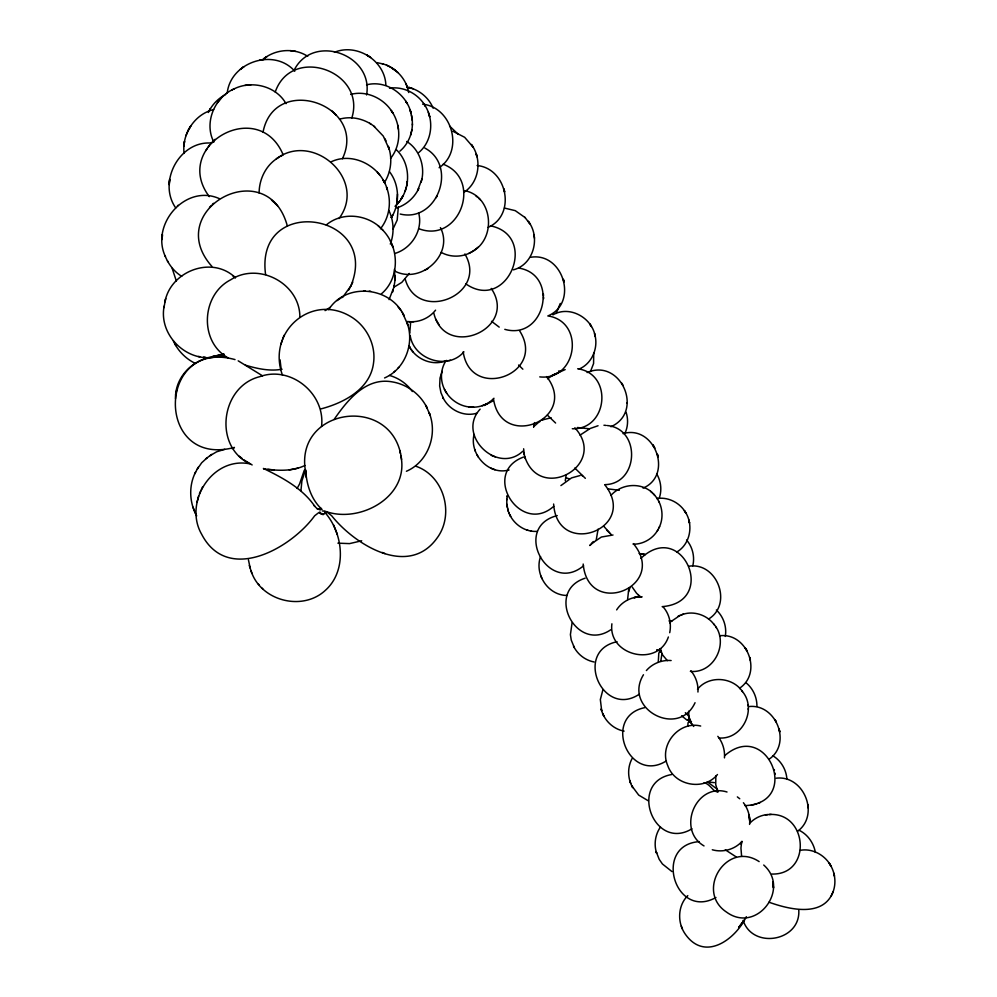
<?xml version="1.0" encoding="UTF-8"?>
<svg xmlns="http://www.w3.org/2000/svg" width="997" height="997" viewBox="0 0 997 997"><rect width="100%" height="100%" fill="white"/><g stroke="black" fill="none" stroke-linecap="round" stroke-linejoin="round"><path stroke-width="1.5" d="M394.363 285.429L393.84 287.547L395.036 280.219L394.413 269.302M610.899 426.728C644.511 411.935 620.869 357.773 587.133 372.542M627.15 403.324L627.15 402.614M724.458 757.882C725.068 750.18 722.663 742.366 717.828 736.347M389.515 171.708C399.485 184.669 400.109 203.874 391.335 217.608L392.693 215.29L391.372 217.458M395.036 280.219L395.099 275.484M776.252 778.196C803.744 774.819 820.207 814.885 797.525 831.336M718.339 791.294L716.993 790.285L716.369 791.855M749.582 824.419C750.355 816.73 748.161 808.841 743.413 802.722M661.871 654.119L660.824 660.924M518.801 268.068C559.89 274.848 544.723 340.675 504.806 329.346M300.944 490.649L301.892 480.99L305.581 469.575M798.759 909.825C801.077 941.255 752.66 949.817 743.139 920.405M175.484 398.601C174.911 372.517 200.933 352.44 226.12 356.938M742.055 691.083C757.496 708.792 742.628 739.911 718.949 737.967M715.834 775.928L715.734 784.589L717.79 791.693M688.653 711.197L688.927 717.342M688.142 720.395L689.338 719.011M689.363 721.878L688.915 721.267M687.793 726.24L688.055 722.651L689.077 722.152M688.503 720.308L688.628 720.42M741.618 841.867L740.945 848.073L741.606 856.286M611.896 623.81C607.821 655.69 657.933 667.678 668.376 636.983M259.12 193.007C259.145 178.625 266.498 164.094 279.31 157.09M399.859 151.183C407.835 144.528 412.334 134.221 412.397 123.915M725.293 636.435C726.963 626.839 723.473 616.645 716.357 610.014M323.065 513.754L323.028 513.953M397.292 199.375L396.818 203.376L397.479 194.166M366.572 94.964C373.8 54.399 312.572 32.627 293.99 70.488M507.56 508.744L508.333 511.162L506.8 504.158L506.837 499.098M507.174 496.556L507.299 495.571L506.738 499.908M598.075 529.158L596.169 540.324M320.884 408.92C343.728 402.975 370.373 389.092 373.539 362.97C376.081 344.875 366.622 326.181 351.081 316.797C311.525 292.595 266.486 331.851 282.487 375.208M659.889 652.038L661.347 651.103L659.565 648.873M669.71 632.709C671.642 623.611 669.261 613.691 662.993 606.749M741.257 844.422L741.681 841.493M566.084 475.307L565.262 480.766M227.241 92.945C230.606 62.051 274.05 47.582 294.776 71.211M248.789 463.642C211.538 457.1 183.411 502.862 201.693 534.342C227.74 584.392 291.087 548.3 314.666 515.773L318.915 512.495L321.62 514.253M692.778 565.847C694.959 556.874 692.591 547.004 686.572 540.013M533.619 427.127L534.479 422.578M235.018 359.593C156.417 337.858 154.734 468.74 234.432 447.416M474.074 434.43C469.163 454.196 488.792 475.644 509.068 469.961M689.6 719.311L689.874 720.906L691.432 721.716M690.622 721.492L688.952 721.978M627.587 599.521L628.908 587.819M410.689 321.682L409.755 332.873M393.965 287.024L389.079 299.623M421.905 179.148L417.618 190.651L418.765 188.47C414.503 197.58 406.402 204.834 396.818 207.912M175.622 394.775L176.656 390.338M325.645 512.022L325.259 512.882L326.019 511.997M165.739 298.564L164.966 301.804C170.524 271.147 211.937 255.195 235.354 277.652L233.124 276.069L235.479 277.739M410.59 135.168L411.935 129.647M263.021 132.215C274.487 72.756 367.905 104.747 342.432 158.735M395.024 206.292C410.914 192.134 412.035 164.792 396.532 149.911M197.02 502.301L197.618 499.908M197.73 499.422L198.503 496.307M560.289 303.424L556.152 313.457M658.282 661.908L658.805 653.072L659.815 651.951M421.17 182.027C425.582 167.334 419.986 149.687 406.726 141.474M213.645 109.595C194.577 114.069 181.641 134.271 184.096 153.426M351.829 117.982C366.572 71.086 291.623 44.641 275.234 92.011M304.297 470.235L299.599 483.906L297.106 488.48M630.004 587.694L628.534 591.894M540.573 556.638C534.168 574.16 548.163 595.57 567.156 595.458M165.427 299.885L163.932 307.674L164.131 306.166C157.862 338.232 193.106 368.205 223.839 354.147L212.361 356.602M392.581 292.121L393.292 289.591L392.98 290.688M572.079 622.838L570.409 634.628L571.244 640.074L574.322 647.614L573.537 646.118C577.4 654.231 585.264 660.313 594.1 661.983M659.341 497.815C662.07 489.901 660.899 480.928 656.637 473.787M405.156 191.137L406.415 186.962M321.196 508.557L321.059 509.729M768.999 902.21C788.801 909.301 823.073 917.901 833.068 891.891C836.545 882.47 834.963 871.503 829.255 863.277L830.912 865.982C825.13 855.102 812.331 847.949 800.018 850.379M350.882 285.89C380.966 212.81 254.609 193.381 265.588 274.561M390.326 244.091C394.413 233.286 393.865 220.91 388.905 210.492M280.955 344.127L282.375 340.102M282.6 339.391L284.033 335.328M659.029 527.749C664.588 516.782 662.17 502.326 653.259 493.839M195.649 472.005C188.57 485.576 189.28 502.6 196.708 515.898M320.162 509.878L320.56 509.18M625.181 432.835C628.035 426.392 628.322 418.914 626.066 412.247M442.095 371.395L440.013 378.075L439.652 386.001L440.948 392.693L443.403 398.376L442.855 397.329C448.575 409.642 463.393 417.145 476.628 413.269M185.94 135.654L188.009 130.794M602.898 689.799L600.344 699.545L601.702 710.786L601.154 708.917C603.696 719.921 612.931 729.094 624.11 731.125M632.086 758.58C627.188 767.54 627.612 778.931 632.771 787.68L631.861 785.923L638.691 795.083L648.436 800.89M831.249 895.804L833.068 891.891M199.45 493.565L200.534 491.272M201.294 489.639L202.615 486.835M282.836 154.061C257.799 96.435 171.347 146.11 209.308 196.646M208.373 112.499C211.925 104.747 218.218 98.379 225.733 94.416M643.464 674.745C622.614 708.68 678.546 738.702 695.046 702.711M590.498 371.482L593.576 363.531L593.738 352.876M342.494 297.517L350.657 286.264M209.146 111.041L210.193 109.047M209.22 110.904L210.417 108.623M348.776 289.928L352.788 282.201M633.145 544.175C643.277 544.387 653.222 538.492 658.032 529.619M657.31 531.015L659.615 526.628M669.735 622.826L670.931 620.595M197.219 469.213L201.681 462.782L207.301 457.648M400.208 214.043C437.234 223.104 458.259 165.776 424.847 148.079M194.614 473.899L198.341 467.157M384.418 182.563C391.198 171.908 392.656 158.124 388.294 146.285L389.291 149.376L383.272 136.091L373.825 126.158M436.15 197.705L437.209 195.898M409.256 273.44L401.853 282.338L395.024 286.55M286.027 103.663C276.007 85.779 251.232 79.897 233.448 89.207L234.519 88.696C214.754 97.008 203.65 122.594 213.857 142.122M660.463 827.074C655.166 834.551 653.758 844.546 656.624 853.233L656.151 851.588L659.204 859.339L662.432 863.988L671.966 871.577M446.083 360.602C440.063 369.551 439.964 381.901 445.46 391.111M687.793 895.605C677.773 905.513 677.187 922.337 684.989 933.715C704.293 962.043 734.963 940.109 746.329 916.704M743.837 920.605L738.665 927.546L744.098 920.194M393.055 228.924L397.205 220.025L398.339 206.853M322.953 514.14L321.881 514.265M320.236 512.383L320.349 513.318M334.095 419.488C347.292 400.358 365.924 376.928 392.332 381.901C407.262 384.368 420.709 394.5 427.165 408.184L425.682 405.193M205.756 150.672L207.301 148.379M208.174 147.07L209.445 145.188M338.992 218.567C367.856 179.871 313.245 131.018 276.381 158.785M660.562 648.573L660.276 650.43L661.385 651.539M717.828 790.11L717.815 792.154M716.394 791.057L717.416 790.384M616.645 609.877C622.028 601.403 632.148 596.306 642.155 596.867M480.143 409.144C456.103 435.004 497.466 475.22 522.864 451.18M390.55 158.411C401.554 144.926 401.205 124.338 391.173 110.418L392.943 113.247C384.854 98.803 366.921 90.042 350.657 94.428M380.356 228.874C389.69 217.446 391.809 200.945 386.537 187.274L387.384 189.804C381.19 166.823 353.673 151.245 331.316 161.726M384.568 377.95C405.505 368.952 415.014 342.482 406.676 321.744L407.96 325.358M397.579 203.724L400.009 200.646M219.527 198.715C185.641 183.336 150.073 224.475 165.427 256.653M287.335 225.958C267.308 152.055 161.664 209.856 211.825 266.311M221.222 98.092L217.383 102.766M328.674 309.643C346.121 281.914 390.799 286.687 404.009 315.713L402.252 312.435M435.564 310.167C430.006 317.233 421.233 321.67 412.235 321.732M640.897 558.357C682.471 518.801 718.438 602.225 662.158 606.637M697.489 689.276C708.693 675.168 732.596 676.764 742.503 691.606M321.832 513.492L320.373 513.368M324.798 513.567L323.103 514.452M471.88 251.755C496.68 239.081 493.241 196.471 464.839 190.664M209.532 207.388L211.165 205.706M212.324 204.497L213.47 203.313M646.392 670.545C652.424 663.479 661.908 659.777 671.131 660.537M299.873 317.208C300.122 283.522 258.684 261.575 230.706 279.783C201.244 294.763 198.852 341.809 228.338 358.01M463.917 351.829C447.827 370.747 413.917 359.63 410.203 335.765M533.607 426.716L538.156 422.753M418.752 152.566C432.972 140.727 434.393 118.095 423.663 103.526L425.383 106.205C418.379 93.818 403.71 86.078 389.515 88.21M215.016 139.356L211.115 143.219M591.819 543.502L601.378 537.034L613.005 535.003M717.454 774.519C704.056 791.157 674.633 785.823 667.753 765.596C658.606 745.22 678.957 720.47 700.679 726.04M381.402 293.866C400.333 277.802 399.423 246.309 382.1 229.472M661.323 651.515L659.366 651.539M560.912 485.589L571.543 477.899L580.055 475.544M750.105 822.899C754.692 818.188 761.01 815.06 767.603 814.611M177.441 205.893L178.102 205.257M397.89 368.267L398.962 367.245M393.902 372.143L395.024 371.058M493.939 398.252C488.293 404.284 479.918 407.636 471.693 407.137M724.669 755.689C767.054 718.6 802.286 803.183 745.008 805.626M742.067 841.356C734.739 849.531 722.813 852.759 712.294 849.768M493.49 398.987C501.391 451.242 579.382 418.715 546.63 376.567M670.881 621.63L680.041 615.436M740.696 687.419C762.481 671.193 746.466 632.223 719.597 635.787M610.949 495.397C622.066 482.81 643.551 481.825 654.58 495.073M553.746 506.314C520.372 535.975 480.504 472.765 523.637 457.025M475.781 249.076C466.309 257.101 452.002 258.41 441.173 252.378M476.342 248.614L478.037 247.256M580.08 435.116L590.249 428.461L598.05 425.744M547.49 378.773L553.659 374.747L565.174 369.588M769.435 758.991C792.054 742.939 775.753 703.109 748.56 706.599M583.569 565.798C548.101 595.383 511.561 527.263 557.236 515.586M439.116 167.733C464.303 150.908 452.277 107.215 422.628 104.174M210.031 455.691L216.648 451.791L224.761 449.323M463.655 192.496C479.52 182.526 482.374 159.022 471.357 144.453L473.064 147.045L464.652 137.299L452.837 131.23M205.594 458.932L211.775 454.383M326.268 224.961C342.744 210.99 369.027 214.455 382.998 230.307M484.193 405.517L493.216 400.782M263.42 59.022C275.72 49.027 294.364 47.644 307.724 56.331M337.086 300.633L342.632 296.757M676.664 552.089C690.884 543.976 693.937 523.4 684.366 510.638L685.936 513.081C680.515 503.335 669.211 497.079 658.032 498.375M394.65 271.01C420.485 284.768 454.395 254.621 440.425 227.603M325.882 511.735L325.234 512.109M542.094 420.073L543.191 419.326M708.568 619.05C733.131 604.132 717.155 561.81 688.927 566.209M539.103 422.13L539.925 421.569M539.763 376.891C576.602 380.979 585.476 323.065 549.123 316.111M320.722 508.121C318.803 510.788 315.974 507.884 314.242 505.579L314.566 505.965C302.278 488.218 282.388 477.65 263.395 468.44M639.276 694.224C602.437 718.775 573.238 650.891 617.068 641.719M325.072 310.615L330.119 307.388M231.64 90.141L232.8 89.468M691.968 828.819C653.708 851.862 627.985 782.246 671.654 774.532M280.456 156.454L283.123 154.896M426.467 269.377L428.187 268.392M424.847 270.312L426.068 269.614M468.839 253.45L471.008 252.229M610.787 629.743C576.054 653.471 544.412 591.258 585.114 578.21M666.357 760.898C628.995 784.527 601.465 716.419 644.872 707.621M488.056 227.391C516.62 215.028 507.186 168.343 477.114 165.539M547.789 315.974C578.896 303.2 563.155 251.63 530.404 257.313M552.886 314.865C569.798 304.932 592.392 318.031 595.259 336.6L594.524 333.621C598.836 347.056 592.442 363.357 579.195 369.015M406.402 471.269C428.324 461.91 438.094 433.957 429.022 412.422L430.193 415.475M643.09 488.131C673.685 475.046 654.618 424.248 623.063 433.645M715.946 897.499C674.819 920.493 652.649 844.87 699.321 841.63M716.232 791.232C713.79 792.266 710.088 783.991 704.119 782.645M551.478 375.645L554.02 374.536M554.419 374.361L556.775 373.339M482.162 405.779L483.857 405.044M485.227 404.433L487.035 403.66M323.514 511.075L322.405 510.975M304.92 465.487C292.021 471.681 277.403 470.671 263.619 468.902M681.425 614.875C692.915 610.214 707.11 614.75 714.251 624.783M678.06 616.233L683.443 614.065M756.823 803.856L751.14 805.339M758.219 803.295L760.262 802.473M542.954 419.774L551.167 417.78M513.393 269.838C533.819 264.529 540.76 237.161 528.223 221.247L529.906 223.827L524.883 217.321M446.706 360.453C432.848 366.622 415.537 359.356 409.069 345.934L410.216 348.103M361.699 540.785L349.536 543.614L337.896 543.166M334.431 52.305C356.889 42.946 384.917 60.568 385.864 84.994M394.725 253.512C411.474 248.627 423.376 230.045 418.615 212.822M282.076 369.226C269.888 371.507 257.151 368.666 245.449 365.176M223.839 354.147L212.411 356.614M366.547 84.845C385.876 79.76 406.427 93.967 411.001 112.898L410.141 110.069L412.272 119.528L412.422 125.061M339.516 119.191C351.58 115.64 365.039 118.955 374.722 126.793M289.217 469.936L298.053 468.129M445.372 361.288L446.905 360.976M448.725 360.602L450.457 360.266M210.766 143.057C179.56 140.963 157.464 181.965 175.721 207.924M583.183 564.04C588.305 619.311 668.763 586.348 633.382 543.639M605.104 484.642C638.915 483.757 641.083 428.847 607.335 425.545M259.768 60.082L263.831 59.533M250.957 84.782L244.938 85.393M321.57 514.165L322.966 514.464M689.513 718.825L687.033 720.158L681.599 715.771M769.198 814.512C807.944 811.845 812.256 875.067 771.852 874.057M765.459 814.773L771.167 814.375M572.303 428.735C607.983 430.006 613.305 373.539 577.637 368.778M231.616 448.476L233.834 448.363M537.321 531.339C523.774 532.473 511 522.316 507.76 509.367M690.373 671.38C714.562 673.86 729.816 641.657 713.64 623.898M407.275 321.508L409.954 321.719M408.745 321.719L413.705 321.732M558.544 371.046L560.9 371.096M714.488 782.633L707.209 781.972M589.065 428.76L577.363 427.514M444.4 389.266C449.211 399.199 459.467 406.427 470.547 407.075M468.764 406.975L473.762 407.25M322.692 513.717L323.19 514.577L322.156 513.642M504.432 208.061L515.262 210.654L525.344 217.745M619.287 490.287L608.083 488.891M363.606 290.738L365.189 290.862M369.202 291.136L370.672 291.261M267.869 469.35L273.963 469.911M603.945 425.233L606.213 425.445M198.191 356.477L199.786 356.639M203.625 357.076L205.22 357.225M657.983 650.293L657.185 650.106M377.115 62.649L383.334 64.045M295.586 51.37L290.364 50.635M639.762 553.696L643.962 554.357M639.413 553.622L645.296 554.569M639.326 553.622L644.872 554.531M668.975 620.907L671.754 621.368M727.025 792.004C695.894 782.321 676.302 829.84 704.019 845.93M407.025 87.051C418.491 89.207 428.722 97.32 433.122 108.162M490.424 225.821C539.389 235.741 507.461 312.884 465.848 283.896M527.139 530.105L527.961 530.304M530.554 530.903L531.438 531.114M410.515 87.923L408.944 87.499L413.045 88.758M419.201 228.836C459.43 243.841 483.171 179.298 443.167 164.218M382.138 63.658C395.51 67.235 406.415 78.813 408.695 92.534M317.009 508.757L319.489 509.592M389.553 375.458C398.688 378.037 406.888 383.758 412.359 391.522M566.221 477.762L569.225 478.896M490.748 468.129L494.948 469.712M491.222 455.342L495.26 456.888M324.349 513.393L327.465 512.433L331.627 515.698C354.508 544.512 408.359 578.335 437.135 537.956C454.732 514.24 444.101 475.631 415.587 466.135M382.138 552.438L385.029 553.597M691.382 721.541L688.678 721.716M324.386 510.938C358.833 524.397 409.53 497.104 400.919 456.14M386.487 65.079L390.6 67.148M250.484 464.091C212.947 447.055 220.474 386.425 259.731 376.679C290.85 365.251 325.533 393.803 321.545 426.429M657.384 650.169L656.786 649.87M252.141 464.951L243.904 459.904M799.183 830.302C807.732 834.489 813.764 843.088 815.359 852.41M195.325 363.407C185.641 358.758 177.753 350.645 173.328 340.874M238.196 360.827L262.56 375.844M759.141 861.607C726.788 840.11 694.822 891.181 726.551 912.118C756.611 934.077 790.845 889.012 763.727 865.035M708.119 782.408L717.13 789.088M725.28 849.805L736.023 856.809M772.613 755.639C780.925 760.462 786.421 769.771 786.895 779.355M499.198 327.128L491.496 321.283M394.887 69.977L391.285 67.559L397.99 72.607M181.728 276.319C174.064 271.67 168.431 264.205 165.103 255.942M449.61 126.071L458.321 134.408M369.65 123.267L370.747 124.027M737.344 796.89L739.749 798.771M239.292 456.227L242.246 458.608M574.82 468.042L585.351 478.336M632.16 586.996L636.56 593.227L640.797 597.203M638.404 595.221L640.722 597.141M322.093 509.455C311.301 499.809 306.528 484.667 305.718 470.534L306.253 477.426M251.182 571.231C260.815 601.029 302.54 611.66 325.371 590.336C346.956 571.044 343.454 534.791 326.156 513.904M555.603 423.027L547.39 415.151M745.831 682.621C752.972 688.279 757.072 697.352 756.935 706.424M475.781 195.699L477.563 197.294M478.535 198.166L480.242 199.687M685.338 712.693L688.528 715.958M522.864 369.202L518.614 365.027M581.288 474.859L582.834 476.292M378.262 225.858L379.421 226.955M650.605 491.347L652.088 492.742M271.458 199.998L274.063 202.466M274.885 203.226L277.565 205.768M603.97 526.528L611.273 534.616M606.762 530.205L609.553 532.921M336.176 115.166L331.54 110.555M667.367 660.65L662.644 655.004L660.176 648.897M688.591 721.504L689.488 721.816L688.89 721.404M258.024 583.656L258.971 584.716M262.211 588.218L262.797 588.878M574.82 427.788C608.781 464.49 540.137 503.547 524.783 456.713M433.869 313.357C445.185 360.465 518.59 328.786 491.222 288.42M691.37 723.386L693.762 726.477M739.537 688.104L740.185 688.877M379.745 175.073L377.315 172.145M604.818 484.816C639.438 528.647 557.348 559.392 553.622 504.033M397.89 306.615L401.043 310.653M411.026 349.311L413.107 352.003M690.933 670.831C695.844 676.689 698.436 684.378 697.95 692.03M715.821 627.088L716.245 627.711M688.628 715.834L690.921 722.663M622.39 384.294L621.63 383.147L623.15 385.465M690.485 722.015L692.217 724.682M690.373 720.071L689.936 719.423M175.073 344.326L175.846 345.56M654.917 448.189L653.409 445.746M519.599 330.817C547.216 373.85 470.621 401.978 463.181 351.866M464.876 253.961C488.991 294.8 417.22 324.075 405.094 278.699M384.032 181.653L382.91 179.759L384.979 183.473M402.825 313.507L407.586 324.287M435.789 319.227L438.904 324.548M409.094 346.109L409.829 347.38M445.846 391.746L446.718 393.267M656.761 497.889L657.534 499.235M658.593 501.117L659.216 502.189M384.742 138.533L386.063 140.901M426.33 406.527L429.645 414.079M476.99 454.744L478.186 456.962M603.173 714.625L603.796 715.796L602.599 713.366M196.122 514.788L192.932 507.099M176.382 281.142L172.194 268.405M390.425 241.112L392.818 246.895L392.195 245.088M167.421 260.84L167.808 261.675M541.969 578.609L540.897 576.004M682.372 928.917L681.312 926.188M508.757 512.421L509.293 513.754M407.661 88.172L405.904 83.586M333.546 524.858L337.36 534.566M401.567 459.492C393.877 392.992 291.934 407.05 305.929 473.675M630.715 783.418L629.892 780.825L630.254 782.097M320.324 513.106L319.75 512.097M248.415 559.753L250.172 568.103M429.271 115.216L428.772 113.683L429.707 116.873L428.324 112.3M249.3 565.486L251.929 573.474M523.637 448.787L524.31 454.694M523.849 452.8L525.245 458.57M399.822 450.644L400.408 453.635M689.101 718.189L689.239 718.949M774.295 769.547L774.432 770.295M774.943 773.074L775.13 774.158M398.464 129.323L397.778 125.273M411.587 115.154L412.284 120.4M506.8 504.158L507.286 507.436M533.981 234.631L534.467 238.246M280.045 359.792L281.104 368.653M807.919 804.579L808.218 807.994M747.974 705.004L748.037 705.677M748.236 708.555L748.311 709.565M543.564 297.031L543.664 298.527M543.365 293.878L543.502 295.81M183.922 145.898L184.507 141.487L183.922 145.898M169.291 183.76L169.253 184.644L169.664 179.323L169.291 183.76M162.411 234.681L162.112 239.454L162.411 234.681M407.374 181.554L406.676 185.878L407.374 181.554M190.626 126.22L188.408 130.034L190.626 126.22M402.913 196.035L400.644 199.699L402.913 196.035M592.941 542.38L589.825 545.521L593.876 541.483L592.941 542.38M240.402 69.341L243.804 66.687L240.402 69.341M264.467 58.3L263.258 59.197L266.822 56.617L264.467 58.3M638.404 596.916L633.93 597.627L639.189 596.817L638.404 596.916M370.012 57.053L366.672 54.91L370.647 57.502L370.012 57.053M590.498 325.022L589.726 323.913L591.42 326.518L590.498 325.022M654.418 447.391L652.686 444.724L654.418 447.391M407.212 103.588L405.779 101.345L407.212 103.588M775.479 720.669L774.756 719.547L776.289 721.978L775.479 720.669M746.865 650.567L745.22 647.95L746.865 650.567M510.576 516.272L509.903 515.063L510.576 516.272M475.282 450.881L474.809 449.435L475.22 450.781M504.332 190.489L503.859 188.844L504.681 191.947L504.332 190.489M476.578 155.258L476.217 153.962L476.99 156.803L476.578 155.258M563.691 280.631L563.342 279.26L564.04 282.026L563.691 280.631M779.504 730.726L779.081 728.944L779.741 731.972L779.504 730.726M657.758 455.641L657.422 454.233L658.07 456.95L657.758 455.641M689.525 522.989L688.802 519.96L689.488 522.902M750.093 658.892L749.756 657.422L750.367 660.188L750.093 658.892M834.177 874.78L833.816 873.173L834.439 876.114L834.177 874.78M749.258 816.132L749.158 815.172L749.707 820.867L749.258 816.132M773.323 886.408L772.874 881.809L773.473 887.978L773.323 886.408"/></g></svg>
